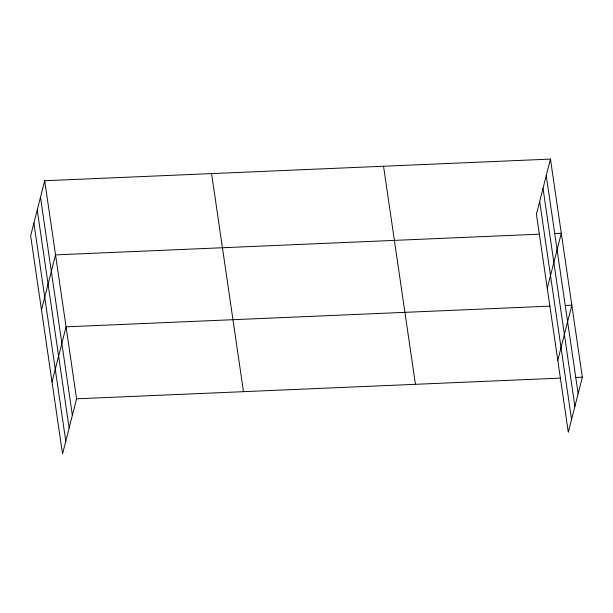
<?xml version="1.0" encoding="UTF-8"?>
<svg xmlns="http://www.w3.org/2000/svg" width="613" height="613" viewBox="0 0 613 613"><rect width="100%" height="100%" fill="white"/><g stroke="black" fill="none" stroke-linecap="round" stroke-linejoin="round"><path stroke-width="0.92" d="M44.695 180.735L30.65 235.829L62.541 453.904L76.579 398.81L44.695 180.735L550.459 159.096L582.35 377.171L568.305 432.265L536.421 214.19L550.459 159.096M41.492 309.971L55.538 254.885L539.494 234.174M52.013 381.937L66.058 326.844L550.014 306.14M547.263 288.332L561.301 233.246L554.665 233.53M557.784 360.298L571.829 305.205L565.186 305.489M76.579 398.81L560.543 378.106M575.714 377.455L582.35 377.171M546.252 175.602L578.143 393.676M543.011 188.337L574.894 406.411M539.662 201.455L571.554 419.53M383.554 166.238L415.445 384.313M211.592 173.594L243.484 391.669M40.489 197.24L72.372 415.315M37.24 209.975L69.131 428.05M33.899 223.094L65.783 441.168"/></g></svg>
